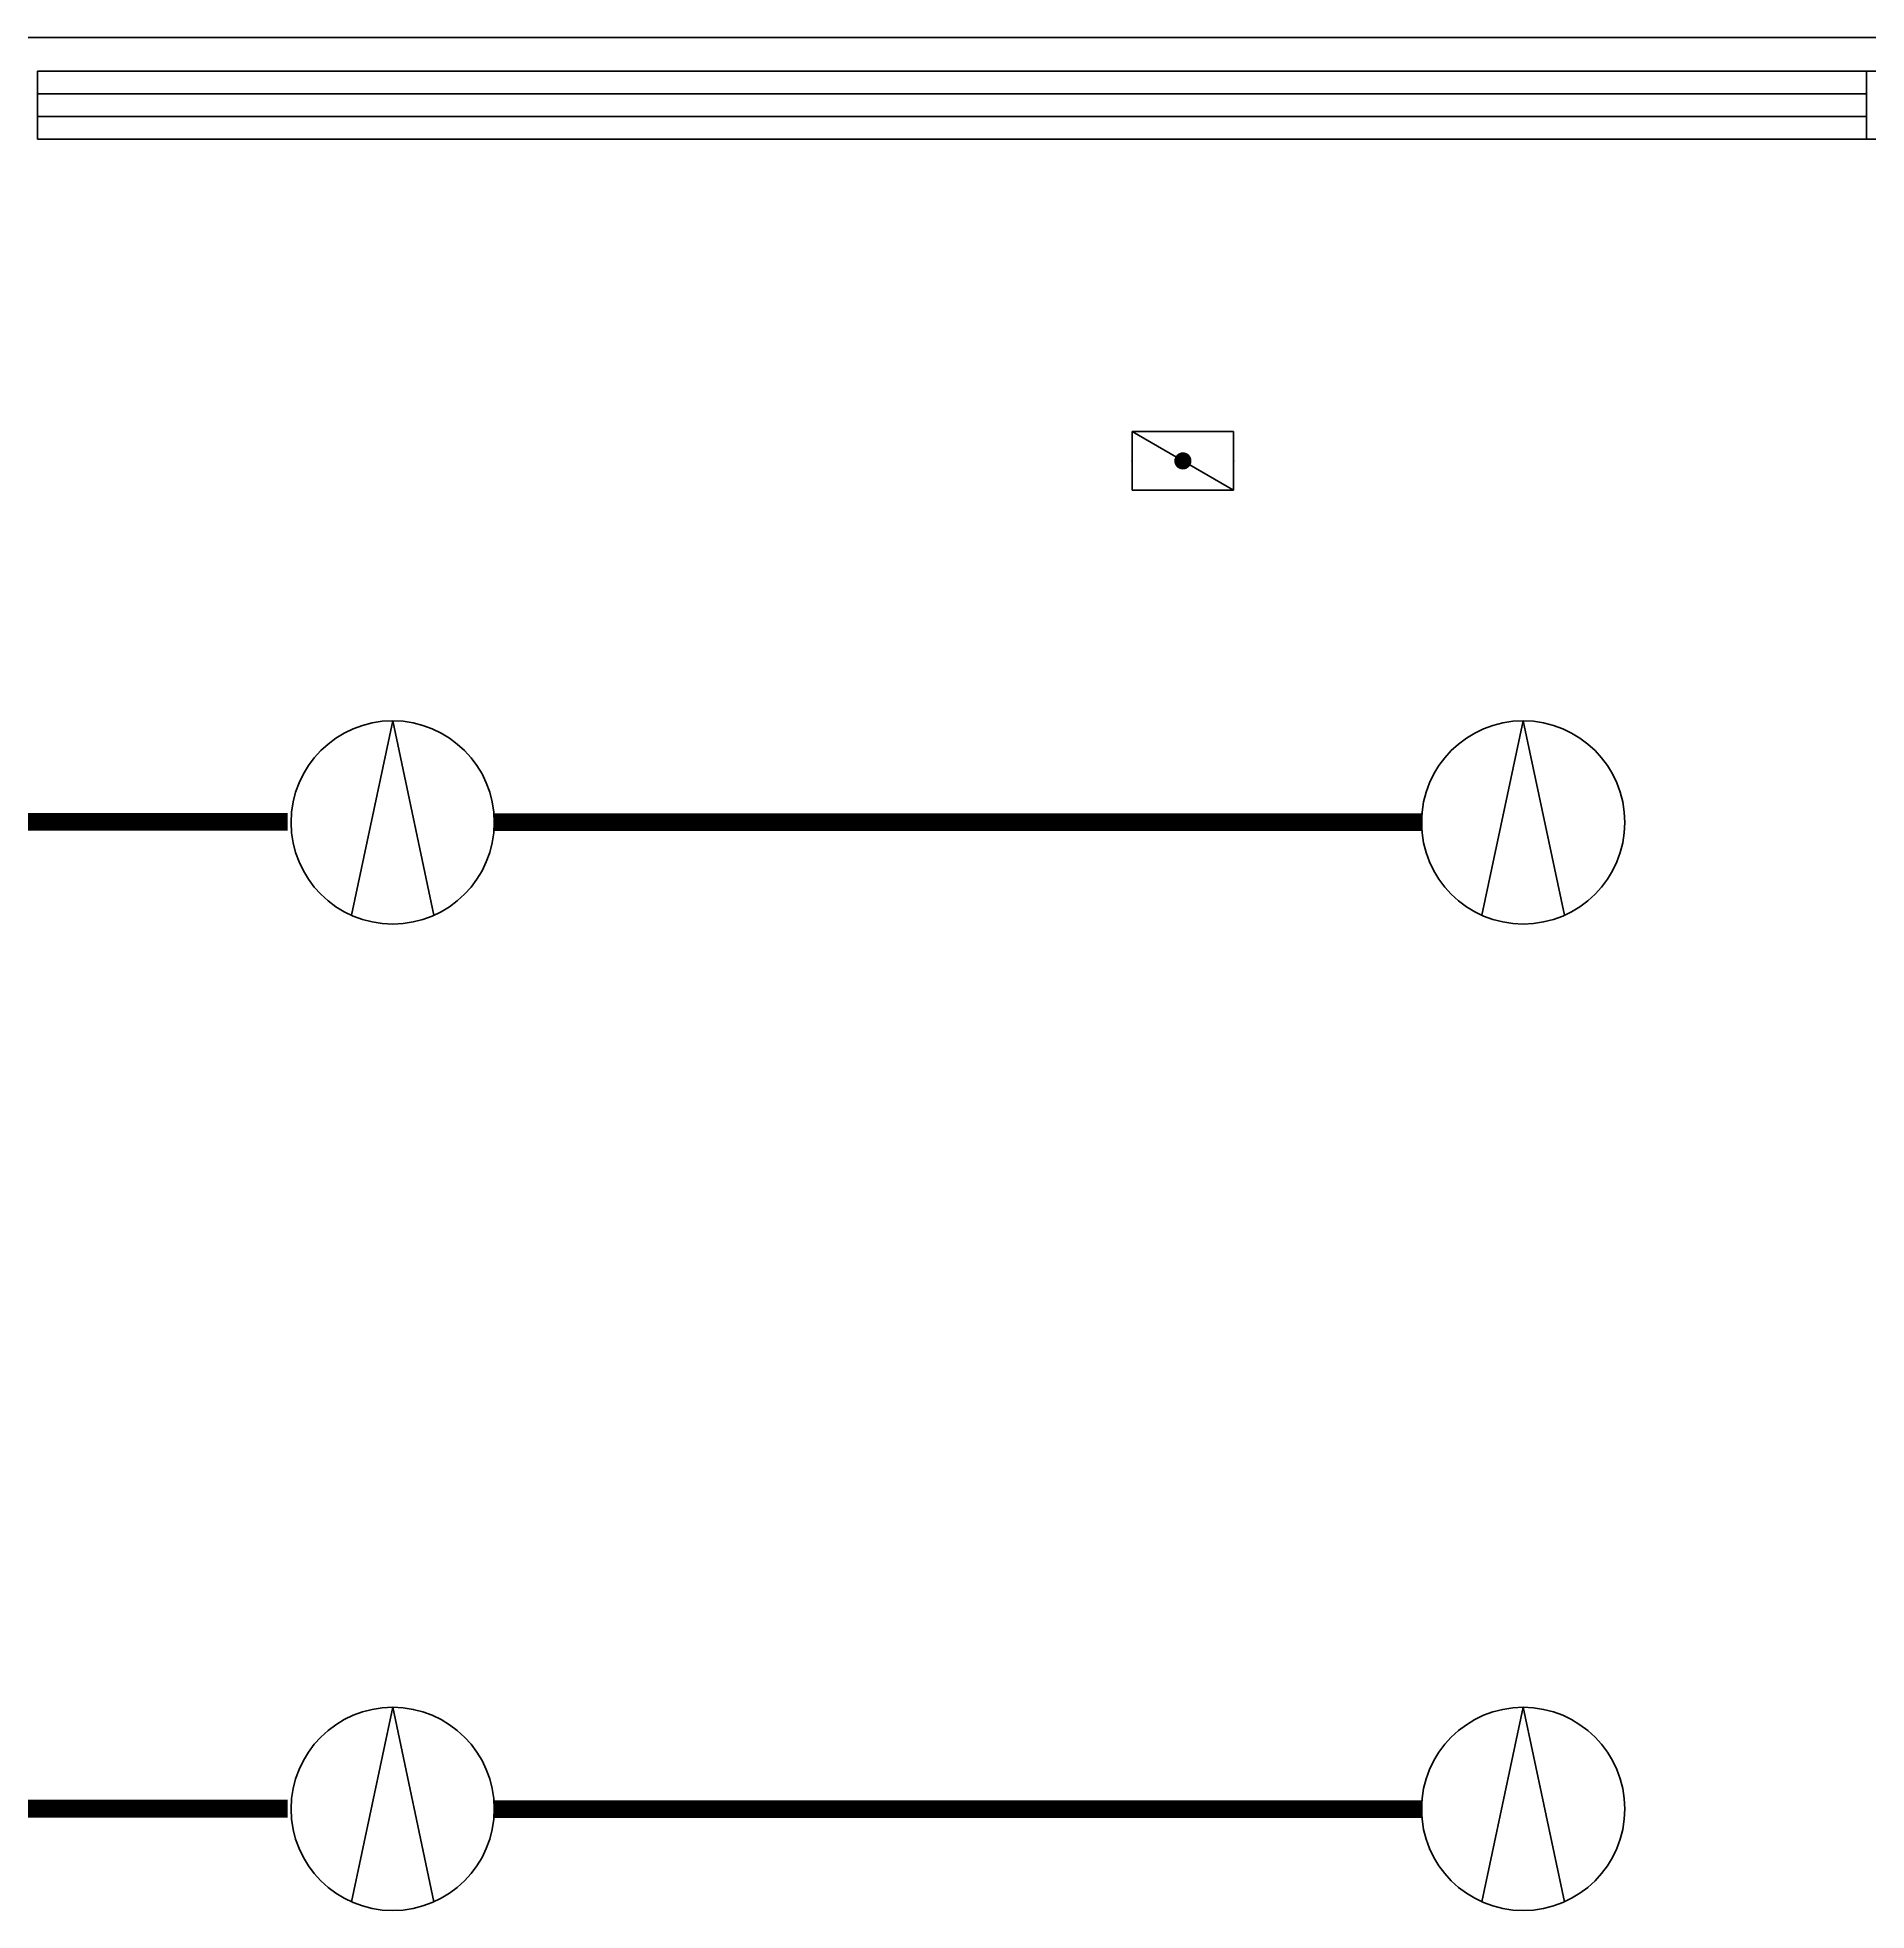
# Model space of a CAD drawing. Extents: x 12152 to 491505, y 111028 to 412681.
# Drawn here: x 60520 to 65920, y 208764 to 214294 of the extents above; entities that cross this region are included whole.
import ezdxf

# ---------------------------------------------------------------- set-up
doc = ezdxf.new("R2010")
doc.units = 0
doc.header["$LTSCALE"] = 1000
doc.header["$MEASUREMENT"] = 0
for name, color, linetype in [('EQUIP-照明', 3, 'Continuous'), ('VALVE_消防', 7, 'Continuous'), ('WALL', 11, 'Continuous'), ('WINDOW', 4, 'Continuous'), ('WIRE-照明', 1, 'Continuous'), ('图框(锁住)', 7, 'Continuous')]:
    doc.layers.add(name, color=color, linetype=linetype)
doc.styles.add('_TCH_LABEL', font='COMPLEX', dxfattribs={"bigfont": 'GBCBIG'})
doc.styles.get("Standard").update_dxf_attribs({"font": 'gbenor.shx', "bigfont": 'gbcbig.shx'})

# ---------------------------------------------------------------- blocks, each defined once
blk = doc.blocks.new('$TCHSYS$WIN2D')
for p, q in [((-0.5, 0.5), (0.5, 0.5)), ((-0.5, 0.5), (-0.5, -0.5)), ((0.5, 0.5), (0.5, -0.5)), ((0.5, 0.1667), (-0.5, 0.1667)), ((0.5, -0.1667), (-0.5, -0.1667)), ((-0.5, -0.5), (0.5, -0.5))]:
    blk.add_line(p, q)
blk = doc.blocks.new('$VALVE$00000316')
for p, q in [((-124.8, 72.1), (124.8, -72.1)), ((-124.8, 72.1), (-124.8, -72.1)), ((-124.8, 72.1), (124.8, 72.1)), ((124.8, 72.1), (124.8, -72.1)), ((-124.8, -72.1), (124.8, -72.1))]:
    blk.add_line(p, q)
at = {"const_width": 21.1}
blk.add_lwpolyline([(-10.6, 0, 1), (10.6, 0, 1)], format="xyb", close=True, dxfattribs=at)
for p in [(-124.8, 0), (124.8, 0)]:
    blk.add_point(p)
at = {"color": 7, "flags": 9}
for tag in ['XSIZE', 'YSIZE']:
    blk.add_attdef(tag, (0, 0), '', height=0.5, dxfattribs=at)
blk = doc.blocks.new('$equip$00001177')
for q in [(-0.2031, -0.4569), (0.2031, -0.4569)]:
    blk.add_line((0, 0.5), q)
blk.add_circle((0, 0), 0.5)
at = {"style": '_TCH_LABEL', "flags": 9}
blk.add_attdef('A', (0, 0), '', height=0.00002, dxfattribs=at)

msp = doc.modelspace()

# ---------------------------------------------------------------- linework, layer by layer
at = {"layer": 'WALL', "color": 0}
for p, q in [((67719.8, 214194.2), (65919.8, 214194.2)), ((65919.8, 214194.2), (65919.8, 213994.2)), ((65919.8, 213994.2), (67719.8, 213994.2))]:
    msp.add_line(p, q, dxfattribs=at)
at = {"layer": 'WIRE-照明', "linetype": 'Continuous', "const_width": 52.5}
for points in [[(58004, 211978.5), (61258.5, 211978.5)], [(61868.6, 211977.3), (64609.2, 211977.3)], [(58004, 209064.9), (61258.5, 209064.9)], [(61868.6, 209063.6), (64609.2, 209063.6)]]:
    msp.add_lwpolyline(points, dxfattribs=at)
at = {"layer": '图框(锁住)', "color": 0}
msp.add_lwpolyline([(51069.8, 214294.2), (82569.8, 214294.2)], dxfattribs=at)

# ---------------------------------------------------------------- block references
at = {"layer": 'EQUIP-照明'}
ref = msp.add_blockref('$equip$00001177', (61568.6, 211976.7), dxfattribs=dict(at, xscale=600, yscale=600, zscale=600))
ref.add_attrib('A', '深照型灯', (61568.6, 211976.7), dxfattribs={"layer": '0', "height": 0.012, "style": '_TCH_LABEL', "flags": 8})
ref = msp.add_blockref('$equip$00001177', (64906.1, 211976.7), dxfattribs=dict(at, xscale=600, yscale=600, zscale=600))
ref.add_attrib('A', '深照型灯', (64906.1, 211976.7), dxfattribs={"layer": '0', "height": 0.012, "style": '_TCH_LABEL', "flags": 8})
ref = msp.add_blockref('$equip$00001177', (61568.6, 209064.2), dxfattribs=dict(at, xscale=600, yscale=600, zscale=600))
ref.add_attrib('A', '深照型灯', (61568.6, 209064.2), dxfattribs={"layer": '0', "height": 0.012, "style": '_TCH_LABEL', "flags": 8})
ref = msp.add_blockref('$equip$00001177', (64906.1, 209064.2), dxfattribs=dict(at, xscale=600, yscale=600, zscale=600))
ref.add_attrib('A', '深照型灯', (64906.1, 209064.2), dxfattribs={"layer": '0', "height": 0.012, "style": '_TCH_LABEL', "flags": 8})
at = {"layer": 'VALVE_消防', "xscale": -1.200000000000728, "yscale": -1.200000000000728, "zscale": 1.2, "rotation": 180}
msp.add_blockref('$VALVE$00000316', (63901.5, 213044), dxfattribs=at)
at = {"layer": 'WINDOW', "color": 0, "xscale": -5400, "yscale": 200, "zscale": -5400, "rotation": 180}
msp.add_blockref('$TCHSYS$WIN2D', (63219.8, 214094.2), dxfattribs=at)

doc.saveas('drawing.dxf')
